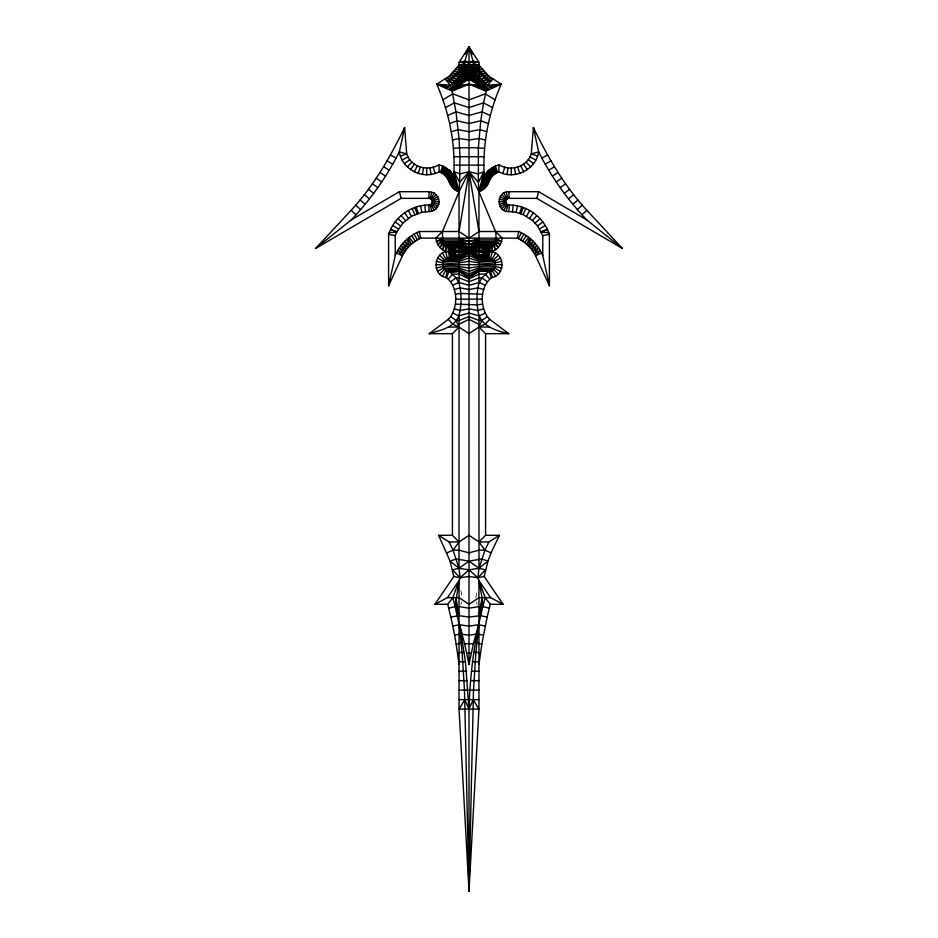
<?xml version="1.0" encoding="UTF-8"?>
<svg xmlns="http://www.w3.org/2000/svg" width="938" height="938" viewBox="0 0 938 938"><rect width="100%" height="100%" fill="white"/><g stroke="black" fill="none" stroke-linecap="round" stroke-linejoin="round"><path stroke-width="0.7" stroke-dasharray="4.69 3.52" d="M460.968 604.564L461.437 601.809M475.836 597.658L477.137 590.53M460.863 590.53L462.164 597.658M476.563 601.809L477.032 604.564"/><path stroke-width="1.41" d="M478.638 64.804L488.897 76.236L501.22 84.197C489.179 111.669 482.847 141.697 484.031 171.724L478.04 173.823L469 171.724L459.045 191.715L442.466 231.522L435.783 238.146C441.2 265.571 475.144 244.255 492.344 251.818C505.582 254.667 504.925 275.819 491.489 277.66C480.244 286.758 479.799 304.991 487.338 316.61L481.921 320.491L478.955 327.034L485.579 333.67L508.759 333.67C496.202 330.891 479.412 325.697 477.923 310.513C476.457 301.473 476.668 292.117 478.955 283.229L478.955 191.715L484.207 188.749L484.794 174.984L485.767 173.553L492.063 167.726L498.934 164.701C510.225 171.959 527.109 166.976 531.271 153.891L533.394 127.545C547.792 157.127 564.371 186.052 586.86 210.311L622.34 248.429L536.841 198.352L509.228 198.352C504.398 197.859 504.585 205.668 509.404 205.012C527.226 204.988 543.911 217.428 549.398 234.324L549.398 285.773L535.621 255.875C531.74 248.124 525.186 241.734 517.295 238.146L420.705 238.146C412.814 241.734 406.26 248.124 402.379 255.875L388.602 285.773L388.602 234.324C394.089 217.428 410.774 204.988 428.596 205.012C433.415 205.668 433.602 197.859 428.772 198.352L401.159 198.352L315.66 248.429L351.14 210.311C373.629 186.052 390.208 157.127 404.606 127.545L406.729 153.891C410.891 166.976 427.775 171.959 439.066 164.701L444.436 166.87L444.413 174.796C449.97 179.932 450.428 189.781 459.045 191.715L459.045 283.229C461.672 293.641 461.672 304.709 459.045 315.121C454.742 327.89 440.403 330.07 429.241 333.67L452.421 333.67L459.045 327.034L456.079 320.491L450.662 316.61C458.201 304.991 457.756 286.758 446.511 277.66C431.398 275.573 433.415 251.067 448.669 251.419C464.603 245.31 497.621 264.61 502.217 238.146L495.534 231.522L478.955 191.715L469 171.724L459.96 173.823L453.969 171.724C455.153 141.697 448.821 111.669 436.78 84.197L449.103 76.236L459.362 64.804M499.426 535.305L488.897 541.941L478.955 541.941L485.579 535.305L499.426 535.305L491.055 552.81L484.946 550.207L478.955 541.941L469 535.305L459.045 541.941L452.421 535.305L438.574 535.305L450.052 561.1L453.804 576.46L434.927 604.295L447.707 604.295L452.831 597.658L460.101 577.738L459.01 568.287L459.045 315.121M448.727 169.755L448.669 180.635L449.994 170.927L444.436 166.87L442.443 173.366L444.413 174.796L445.937 167.726L446.125 176.52L447.367 168.688L447.555 178.478L448.727 169.755L448.153 179.533M449.994 170.927L449.525 182.91L451.166 172.193L450.65 185.067L452.233 173.553L452.081 187.025L453.969 171.724L459.632 182.3L459.045 191.715L453.969 171.724L453.793 188.749L453.206 174.984L449.994 170.927L449.103 181.773M533.394 127.545L538.647 151.921C535.997 169.579 514.563 180.295 498.852 171.818L498.934 164.701M442.466 231.522L442.689 239.87L445.785 243.892L445.656 251.021L447.379 244.56L459.045 244.56L469 251.021L478.955 244.56C490.246 246.999 498.043 243.599 495.534 231.522M497.715 172.252L495.123 166.132L495.557 173.366L493.564 166.87L493.587 174.796L492.063 167.726L491.875 176.52L490.633 168.688L490.445 178.478L487.35 185.067L484.207 188.749L484.031 171.724L478.368 182.3L478.955 191.715L484.031 171.724L485.919 187.025L485.767 173.553L487.35 185.067L486.834 172.193L488.475 182.91L488.006 170.927L489.331 180.635L489.273 169.755L490.445 178.478L493.587 174.796L498.852 171.818M434.927 604.295L447.438 597.658L459.045 580.54L459.045 709.093L469 891.1L473.502 690.333L475.871 652.742L478.955 623.594L473.362 643.761L469 664.397L464.638 643.761L459.045 623.594L462.129 652.742L464.498 690.333L469 891.1L478.955 709.093L478.955 580.54L477.899 577.738L478.99 568.287L478.955 315.121M452.902 187.917L453.206 174.984M469 891.1L469 709.093C470.032 671.491 475.332 633.982 485.169 597.658L478.955 580.54L490.562 597.658L503.073 604.295L490.293 604.295L485.169 597.658M483.258 189.499L484.031 171.724L480.092 191.293M446.875 177.47L447.367 168.688M440.285 172.252L442.877 166.132L442.443 173.366L439.148 171.818C423.437 180.295 402.003 169.579 399.354 151.921L404.606 127.545M428.772 198.352L429.205 191.715L434.177 193.052L437.823 196.699L439.148 201.67L438.808 204.25L436.24 208.705L431.773 211.285L421.866 212.375L411.524 216.256L402.848 223.092L396.645 232.225L395.238 235.637L395.238 255.535L388.602 285.773M478.955 88.242L478.955 62.377L473.057 61.087L469 62.377L462.633 72.941L452.632 83.541L452.093 91.08L455.962 111.821L459.045 138.543L459.948 156.283L459.632 182.3L469 171.724L478.368 182.3L478.38 147.418L480.772 120.756L483.539 102.852L487.584 85.252L492.825 79.097L485.368 83.541L485.907 91.08L501.22 84.197L487.584 85.252L478.955 77.362L473.631 70.456L469 62.377L469 46.9L459.045 62.377L459.045 88.242M451.319 186.076L452.233 173.553M490.293 604.295L487.15 617.098L480.678 615.621L482.062 597.658L478.955 580.54M445.304 175.629L445.937 167.726M622.34 248.429L586.684 219.867L538.647 191.715L508.795 191.715C496.014 191.235 496.014 212.105 508.795 211.625L509.404 205.012M450.041 184.012L451.166 172.193M482.249 190.179L484.031 171.724L481.182 190.777M508.795 211.625L512.488 211.812L513.168 205.199M478.955 664.397L481.827 644.23L487.15 617.098M443.451 174.046L444.436 166.87M422.428 174.421L423.46 167.855M507.001 174.421L508.033 167.855M459.045 231.522L469 171.724L478.955 231.522L469 238.146L459.045 231.522L419.251 231.522C408.534 236.024 399.74 244.818 395.238 255.535M459.526 612.866L459.045 615.621L450.85 617.098L447.707 604.295M459.045 580.54L455.165 606.593L461.097 633.912L465.424 661.806L469 709.093L473.186 699.76L478.955 699.584M447.379 244.56L448.669 251.419L454.848 248.101L459.045 248.101L478.955 254.737L483.152 254.737L489.331 251.419L484.207 246.729L478.955 246.729L459.045 256.109L453.793 256.109L448.669 251.419L453.793 246.729L459.045 246.729L478.955 256.109L484.207 256.109L489.331 251.419L485.579 245.674L478.955 245.674L459.045 257.164L452.421 257.164L448.669 251.419L452.421 245.674C457.439 248.312 456.349 256.578 450.815 257.821L448.669 251.419L450.815 245.006L459.045 245.674L478.955 257.164L485.579 257.164L489.331 251.419L487.185 245.006C477.888 248.054 483.75 260.459 492.216 258.935C495.299 260.694 496.437 264.938 494.643 267.998C491.36 273.392 483.996 270.683 478.955 271.317L469 277.66L459.045 271.317C437.272 277.027 437.202 252.51 459.045 257.821L478.955 245.006L490.621 244.56L488.897 258.056L478.955 258.056L459.045 244.783L449.103 244.783L449.103 258.056L459.045 258.056L478.955 244.783L488.897 244.783L489.331 251.419L487.185 257.821L478.955 257.821L459.045 245.006L450.815 245.006L445.785 243.892L442.443 249.696L444.413 242.836L459.045 242.836L469 247.573L478.955 242.836L493.587 242.836L498.324 247.573L494.643 241.465L478.955 241.465L469 244.818L459.045 241.465L443.357 241.465L437.565 244.818L442.689 239.87L459.045 239.87L469 241.605L478.955 239.87L495.311 239.87L501.771 241.605L495.534 238.146M503.073 604.295L484.196 576.46L487.948 561.1L491.055 552.81M549.398 285.773L542.762 255.535L542.762 235.637L537.533 225.917L532.503 220.512L523.17 214.614L516.135 212.375L517.495 205.868M517.295 238.146L518.749 231.522C529.466 236.024 538.26 244.818 542.762 255.535M441.388 172.768L442.877 166.132M430.05 198.528L431.773 192.056M445.656 277.554L447.379 271.094L459.045 271.094L469 277.554L478.955 271.094L490.621 271.094L492.344 277.554M492.344 251.818L490.621 258.278L478.955 258.278L469 251.818L459.045 258.278L447.379 258.278L445.656 251.818M506.227 211.285L507.95 204.824M536.841 198.352L538.647 191.715M464.943 61.087L469 46.9L478.955 62.377L459.045 62.377L464.943 61.087L469 62.377M484.196 576.46L477.899 577.738L469 576.46L460.101 577.738L452.503 569.835L459.01 568.287L469 569.835L478.99 568.287L484.946 550.207L488.897 541.941M454.789 81.676L452.093 91.08L436.78 84.197L450.416 85.252L452.632 83.541L447.168 77.725L454.789 81.676L449.103 76.236L456.876 79.683L452.093 91.08L448.13 86.824L436.78 84.197M519.711 213.313L521.727 206.981M418.254 173.436L420.283 167.105M502.827 173.436L504.855 167.105M520.883 213.747L523.205 207.544M478.955 283.229L481.921 277.859L488.897 271.317L491.489 277.66M446.511 277.66L449.103 271.317L456.079 277.859L459.045 283.229M523.17 214.614L525.819 208.517M414.279 171.818L417.258 165.874M518.409 238.662L521.387 232.73M465.529 65.871L459.045 67.864L469 66.973L478.955 70.456L469 69.049L459.045 72.941L469 71.018L478.955 75.31L469 72.871L459.045 77.362L452.093 91.08L450.416 85.252L445.175 79.097L452.632 83.541M465.26 54.146L469 46.9L472.74 54.146M529.712 238.146L526.605 244.185L530.99 239.202L528.411 245.873L533.101 241.183L530.099 247.679L535.082 243.305L531.682 249.59L536.935 245.545L533.124 251.595L538.623 247.89L534.437 253.694L540.171 250.352L535.621 255.875L541.554 252.908M315.66 248.429L351.316 219.867C370.522 199.712 386.749 176.743 399.354 151.921L406.729 153.891L400.444 156.071M526.476 216.256L529.736 210.464M430.835 198.844L434.177 193.052M442.443 276.218L445.785 270.425L459.045 270.425L469 276.218L478.955 270.425L492.216 270.425L495.557 276.218M503.823 210.288L507.165 204.496M495.557 253.143L492.216 258.935L478.955 258.935L469 253.143L459.045 258.935L445.785 258.935L442.443 253.143M520.59 239.847L523.932 234.113M443.357 241.465L439.676 247.573L444.413 242.836M481.124 79.683L488.897 76.236L483.211 81.676L485.907 91.08L478.955 81.676L469 77.725L459.045 83.541L452.093 91.08L459.045 86.824L469 84.197L478.955 86.824L485.907 91.08L478.955 79.683L469 76.236L459.045 81.676L452.093 91.08L459.045 85.252L469 84.197L485.907 91.08L481.124 79.683L487.01 74.606L478.955 77.362L469 74.606L459.045 79.683L452.093 91.08L469 84.197L478.955 85.252L485.907 91.08L489.871 86.824L501.22 84.197M522.689 241.16L526.394 235.661M529.595 218.226L533.429 212.809M410.598 169.614L414.455 164.185M446.945 552.81L453.054 550.207L459.045 541.941L449.103 541.941L438.574 535.305M524.694 242.614L528.751 237.349M429.241 333.67L448.27 319.366L450.662 316.61M532.503 220.512L536.876 215.517M448.27 278.985L452.82 274.107L459.045 274.107L469 278.985L478.955 274.107L485.181 274.107L489.73 278.985M508.759 333.67L489.73 319.366L485.181 324.243L478.955 327.034L469 333.67L459.045 327.034L452.82 324.243L448.27 319.366M485.368 83.541L490.832 77.725L483.211 81.676M407.303 166.858L411.946 162.098M431.503 199.36L436.24 194.635M501.76 208.705L506.497 203.98M439.676 274.107L444.413 269.37L459.045 269.37L469 274.107L478.955 269.37L493.587 269.37L498.324 274.107M498.324 255.265L493.587 259.99L478.955 259.99L469 255.265L459.045 259.99L444.413 259.99L439.676 255.265M535.152 223.092L540.018 218.554M537.556 156.071L531.271 153.891L538.647 151.921C550.196 174.679 564.805 195.866 581.947 214.767L586.86 210.311M577.327 209.561L582.346 205.223M572.848 204.238L577.96 200.029M478.99 568.287L487.948 561.1L481.64 559.036L469 561.1L456.36 559.036L450.052 561.1L459.01 568.287L469 561.1L478.99 568.287L485.497 569.835L477.899 577.738L469 569.835L460.101 577.738L453.804 576.46M568.487 198.809L573.716 194.729M537.533 225.917L542.832 221.907M404.466 163.634L409.789 159.648M564.266 193.287L569.589 189.324M472.471 65.871L478.955 67.864L469 66.973L459.045 70.456L469 69.049L478.955 72.941L469 71.018L459.045 75.31L469 72.871L478.955 77.362L485.192 72.871L477.208 75.31L483.445 71.018L475.367 72.941L481.769 69.049L473.631 70.456L480.162 66.973L471.99 67.864L474.78 66.586M493.587 242.836L495.557 249.696L492.216 243.892L478.955 243.892L469 251.021L459.045 243.892L445.785 243.892M450.662 281.74L456.079 277.859L459.045 277.859L469 281.74L478.955 277.859L481.921 277.859L487.338 281.74M560.174 187.647L565.591 183.825M478.955 242.836L469 249.696L459.045 243.892M478.955 244.56L469 251.419L459.045 244.56M450.416 85.252L445.785 88.242M556.234 181.925L561.733 178.22M552.423 176.098L558.016 172.533M459.045 85.252L469 79.097L478.955 83.541L485.907 91.08L478.955 77.362M442.865 99.874L452.702 93.847L469 99.874L485.298 93.847L495.135 99.874M478.955 241.465L469 247.573L459.045 241.465M539.608 228.966L545.283 225.53M548.753 170.177L554.44 166.753M351.316 219.867L399.354 191.715L429.205 191.715M478.955 243.892L469 249.696L459.045 242.836M432.019 200.04L437.823 196.699M500.177 206.641L505.981 203.3M437.565 271.34L443.357 267.998L459.045 267.998L469 271.34L478.955 267.998L494.643 267.998L500.435 271.34M500.435 258.02L494.643 261.362L478.955 261.362L469 258.02L459.045 261.362L443.357 261.362L437.565 258.02M545.236 164.173L551.005 160.89M442.466 238.146L436.229 241.605L442.689 239.87M541.871 158.088L547.71 154.946M402.168 160.011L408.042 156.881M445.468 107.589L454.461 102.852L469 107.589L483.539 102.852L492.532 107.589M478.955 239.87L469 244.818L459.045 239.87M459.045 324.243L469 319.366L478.955 324.243M452.749 285.304L458.752 282.432L469 285.304L479.248 282.432L485.251 285.304M485.251 313.046L479.248 315.918L469 313.046L458.752 315.918L452.749 313.046M459.045 83.541L469 79.097L478.955 85.252M447.743 115.48L455.962 111.821L469 115.48L482.038 111.821L490.257 115.48M459.045 81.676L469 77.725L478.955 83.541M541.074 231.698L547.358 229.376L541.355 232.225L548.73 232.706M449.677 123.523L457.228 120.756L469 123.523L480.772 120.756L488.323 123.523M459.045 79.683L469 76.236L478.955 81.676M478.955 238.146L469 241.605L459.045 238.146M454.355 289.537L460.077 287.837L469 289.537L477.923 287.837L483.645 289.537M483.645 308.813L477.923 310.513L469 308.813L460.077 310.513L454.355 308.813M451.26 131.695L458.26 129.655L469 131.695L479.74 129.655L486.74 131.695M456.876 79.683L450.99 74.606L459.045 77.362L469 74.606L478.955 79.683M432.348 200.826L438.808 199.091M499.192 204.25L505.652 202.514M436.229 268.127C446.781 264.797 458.283 266.087 469 268.127C479.717 266.087 491.219 264.797 501.771 268.127M501.771 261.233C491.219 264.575 479.717 263.273 469 261.233C458.283 263.273 446.781 264.575 436.229 261.233M448.727 608.211L455.165 606.593L452.831 597.658M452.503 139.961L459.045 138.543L469 139.961L478.955 138.543L485.497 139.961M450.85 617.098L452.796 626.08L459.292 624.731M542.762 235.637L549.398 234.324M452.796 626.08L454.578 635.12L459.045 634.287M461.097 633.912L459.045 633.912M459.045 664.397L456.173 644.23L459.045 643.761M462.727 643.151L459.045 643.151M478.955 606.593L469 608.211L459.045 606.593M453.394 148.31C463.735 147.501 474.265 147.501 484.606 148.31M457.603 653.399L459.045 653.188M464.169 652.449L459.045 652.449M455.376 294.239L460.793 293.465L482.624 294.239M482.624 304.111L477.208 304.885L455.376 304.111M478.955 624.731L469 626.08L459.045 624.731M465.424 661.806L459.045 661.806M475.824 634.287L469 635.12L462.176 634.287L459.045 623.594M478.955 633.912L476.903 633.912M473.362 643.761L464.638 643.761M478.955 643.151L475.273 643.151M466.514 671.198L459.045 671.198M471.193 653.188L466.807 653.188M478.955 652.449L473.831 652.449M467.405 680.636L459.045 680.636M469.305 662.603L468.695 662.603M478.955 661.806L472.576 661.806M453.933 156.705L484.067 156.705M478.955 671.198L471.486 671.198M389.27 232.706L396.645 232.225L390.642 229.376L396.926 231.698M468.121 690.098L459.045 690.098M478.955 680.636L470.595 680.636M468.648 699.584L459.045 699.584M478.955 690.098L469.879 690.098M454.109 165.135L483.891 165.135M432.465 201.67L439.148 201.67M498.852 201.67L505.535 201.67M478.955 231.522L518.749 231.522M435.783 264.68L502.217 264.68M455.716 299.175L482.284 299.175M456.079 320.491L459.045 320.491L469 316.61L478.955 320.491L481.921 320.491M449.103 327.034L459.045 327.034M478.955 327.034L488.897 327.034M449.103 541.941L453.054 550.207L459.045 550.207L469 552.81L478.955 550.207L484.946 550.207M447.438 597.658L459.045 597.658L469 604.295L478.955 597.658L490.562 597.658M480.678 615.621L469 617.098L459.045 615.621L455.938 597.658L457.322 615.621M469.352 699.584L473.186 699.76L478.955 709.093L459.045 709.093L464.814 699.76L469 709.093M478.955 653.188L480.397 653.399M512.488 211.812L516.135 212.375M478.955 643.761L481.827 644.23M478.955 634.287L483.422 635.12M388.602 234.324L395.238 235.637M478.708 624.731L485.204 626.08M489.273 608.211L482.836 606.593L482.062 597.658L478.955 615.621L478.474 612.866M499.192 199.091L505.652 200.826M432.348 202.514L438.808 204.25M463.22 66.586L466.01 67.864L457.838 66.973L464.369 70.456L456.231 69.049L462.633 72.941L454.555 71.018L460.793 75.31L452.808 72.871L459.045 77.362M396.446 252.908L402.379 255.875L397.829 250.352L403.563 253.694L399.377 247.89L404.876 251.595L401.065 245.545L406.318 249.59L402.918 243.305L407.901 247.679L404.899 241.183L409.589 245.873L407.01 239.202L411.395 244.185L408.288 238.146M529.958 156.881L535.833 160.011M390.29 154.946L396.129 158.088M386.995 160.89L392.764 164.173M500.177 196.699L505.981 200.04M432.019 203.3L437.823 206.641M494.643 241.465L500.435 244.818L495.311 239.87M383.56 166.753L389.247 170.177M392.717 225.53L398.392 228.966M492.216 88.242L487.584 85.252M379.984 172.533L385.577 176.098M376.267 178.22L381.766 181.925M372.409 183.825L377.826 187.647M368.411 189.324L373.734 193.287M528.211 159.648L533.534 163.634M395.168 221.907L400.467 225.917M364.284 194.729L369.513 198.809M360.04 200.029L365.152 204.238M355.654 205.223L360.673 209.561M351.14 210.311L356.053 214.767M397.982 218.554L402.848 223.092M501.76 194.635L506.497 199.36M431.503 203.98L436.24 208.705M526.054 162.098L530.697 166.858M581.947 214.767L586.684 219.867M401.124 215.517L405.497 220.512M487.338 316.61L489.73 319.366M409.249 237.349L413.306 242.614M523.545 164.185L527.402 169.614M404.571 212.809L408.405 218.226M411.606 235.661L415.311 241.16M414.068 234.113L417.41 239.847M503.823 193.052L507.165 198.844M430.835 204.496L434.177 210.288M408.264 210.464L411.524 216.256M520.742 165.874L523.721 171.818M416.613 232.73L419.591 238.662M412.181 208.517L414.831 214.614M414.795 207.544L417.117 213.747M453.054 550.207L459.01 568.287M517.717 167.105L519.746 173.436M433.145 167.105L435.173 173.436M416.273 206.981L418.289 213.313M469 46.9L473.057 61.087M399.354 191.715L401.159 198.352M506.227 192.056L507.95 198.528M490.621 244.56L492.344 251.021L492.216 243.892M430.05 204.824L431.773 211.285M495.123 166.132L496.612 172.768M419.251 231.522L420.705 238.146M420.505 205.868L421.866 212.375M457.908 191.293L453.969 171.724L454.742 189.499M454.578 635.12L456.173 644.23M514.54 167.855L515.572 174.421M429.967 167.855L430.999 174.421M456.818 190.777L453.969 171.724L455.751 190.179M493.564 166.87L494.549 174.046M424.832 205.199L425.512 211.812M486.834 172.193L487.959 184.012M428.596 205.012L429.205 211.625M488.006 170.927L488.897 181.773M492.063 167.726L492.696 175.629M485.767 173.553L486.681 186.076M508.795 191.715L509.228 198.352M489.273 169.755L489.847 179.533M490.633 168.688L491.125 177.47M484.794 174.984L485.098 187.917M439.066 164.701L439.148 171.818M511.28 168.101L511.28 174.761M485.579 333.67L485.579 535.305M469 64.804L469 664.397M452.421 333.67L452.421 535.305M426.72 168.101L426.72 174.761M473.889 63.831L470.442 65.168L478.955 65.168L473.889 63.831M478.955 248.101L459.045 254.737L454.848 254.737L448.669 251.419L489.331 251.419L483.152 248.101L478.955 248.101M464.111 63.831L459.045 65.168L467.558 65.168L464.111 63.831"/></g></svg>
